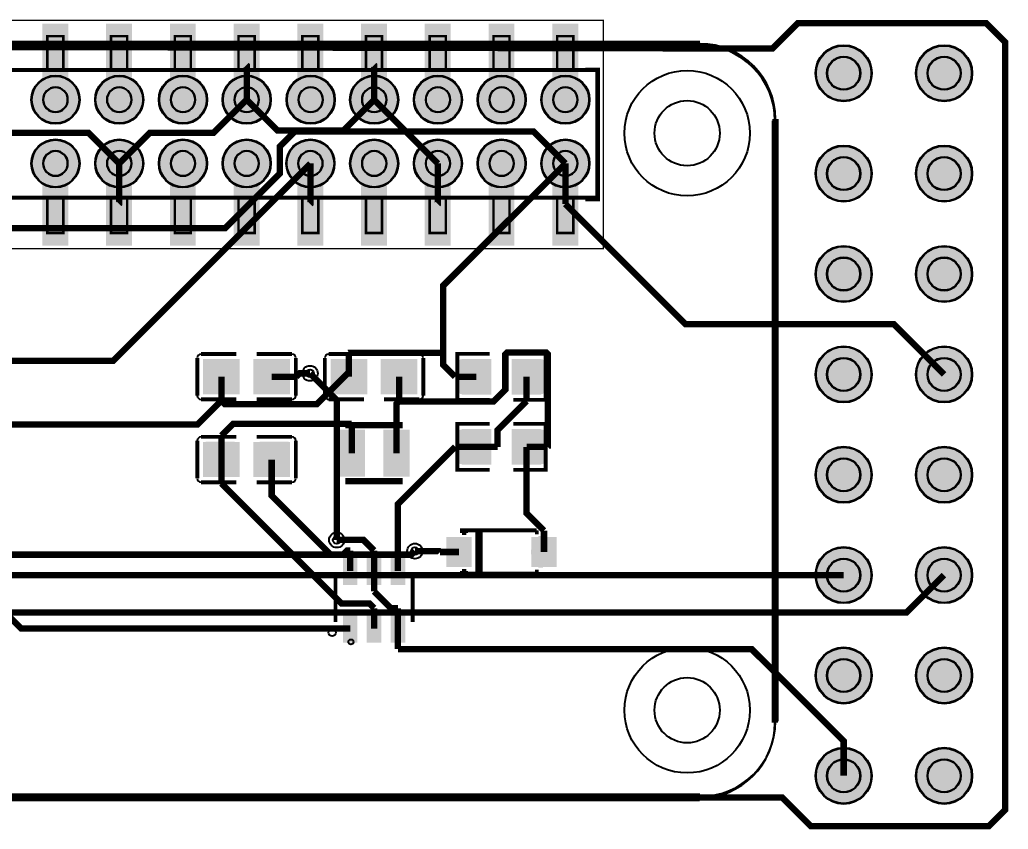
# Model space of a CAD drawing. Header units: millimetres. Extents: x 2.7 to 80, y 116 to 148.2.
# Drawn here: x 40.62 to 80.01, y 115.95 to 148.21 of the extents above; entities that cross this region are included whole.
import ezdxf

# ---------------------------------------------------------------- set-up
doc = ezdxf.new("R2010")
doc.units = ezdxf.units.MM
for name, color, linetype, true_color in [('BoardOutLine', 7, 'Continuous', 0xff00ff), ('BottomLayer', 7, 'Continuous', 0x0000ff), ('BottomPasteMaskLayer', 7, 'Continuous', 0x800000), ('BottomSilkLayer', 7, 'Continuous', 0x66cc33), ('BottomSolderMaskLayer', 7, 'Continuous', 0xaa00ff), ('Document', 7, 'Continuous', 0xffffff), ('Hole', 7, 'Continuous', 0x222222), ('Mechanical', 7, 'Continuous', 0xf022f0), ('Multi-Layer', 7, 'Continuous', 0xc0c0c0), ('TopLayer', 7, 'Continuous', 0xff0000), ('TopPasteMaskLayer', 7, 'Continuous', 0x808080), ('TopSilkLayer', 7, 'Continuous', 0xffcc00), ('TopSolderMaskLayer', 7, 'Continuous', 0x800080)]:
    doc.layers.add(name, color=color, linetype=linetype, true_color=true_color)

msp = doc.modelspace()

# ---------------------------------------------------------------- hatches: boundary and pattern name
at = {"layer": 'BottomLayer'}
for points in [[(41.537, 147.907), (41.537, 144.907), (42.537, 144.907), (42.537, 147.907)], [(44.077, 147.907), (44.077, 144.907), (45.077, 144.907), (45.077, 147.907)], [(46.617, 147.907), (46.617, 144.907), (47.617, 144.907), (47.617, 147.907)], [(49.157, 147.907), (49.157, 144.907), (50.157, 144.907), (50.157, 147.907)], [(51.697, 147.907), (51.697, 144.907), (52.697, 144.907), (52.697, 147.907)], [(54.237, 147.907), (54.237, 144.907), (55.237, 144.907), (55.237, 147.907)], [(56.777, 147.907), (56.777, 144.907), (57.777, 144.907), (57.777, 147.907)], [(59.317, 147.907), (59.317, 144.907), (60.317, 144.907), (60.317, 147.907)], [(61.857, 147.907), (61.857, 144.907), (62.857, 144.907), (62.857, 147.907)], [(41.537, 142.367), (41.537, 139.367), (42.537, 139.367), (42.537, 142.367)], [(44.077, 142.367), (44.077, 139.367), (45.077, 139.367), (45.077, 142.367)], [(46.617, 142.367), (46.617, 139.367), (47.617, 139.367), (47.617, 142.367)], [(49.157, 142.367), (49.157, 139.367), (50.157, 139.367), (50.157, 142.367)], [(51.697, 142.367), (51.697, 139.367), (52.697, 139.367), (52.697, 142.367)], [(54.237, 142.367), (54.237, 139.367), (55.237, 139.367), (55.237, 142.367)], [(56.777, 142.367), (56.777, 139.367), (57.777, 139.367), (57.777, 142.367)], [(59.317, 142.367), (59.317, 139.367), (60.317, 139.367), (60.317, 142.367)], [(61.857, 142.367), (61.857, 139.367), (62.857, 139.367), (62.857, 142.367)]]:
    msp.add_hatch(color=256, dxfattribs=at).paths.add_polyline_path(points)
at = {"layer": 'BottomPasteMaskLayer'}
for points in [[(41.537, 147.907), (41.537, 144.907), (42.537, 144.907), (42.537, 147.907)], [(44.077, 147.907), (44.077, 144.907), (45.077, 144.907), (45.077, 147.907)], [(46.617, 147.907), (46.617, 144.907), (47.617, 144.907), (47.617, 147.907)], [(49.157, 147.907), (49.157, 144.907), (50.157, 144.907), (50.157, 147.907)], [(51.697, 147.907), (51.697, 144.907), (52.697, 144.907), (52.697, 147.907)], [(54.237, 147.907), (54.237, 144.907), (55.237, 144.907), (55.237, 147.907)], [(56.777, 147.907), (56.777, 144.907), (57.777, 144.907), (57.777, 147.907)], [(59.317, 147.907), (59.317, 144.907), (60.317, 144.907), (60.317, 147.907)], [(61.857, 147.907), (61.857, 144.907), (62.857, 144.907), (62.857, 147.907)], [(41.537, 142.367), (41.537, 139.367), (42.537, 139.367), (42.537, 142.367)], [(44.077, 142.367), (44.077, 139.367), (45.077, 139.367), (45.077, 142.367)], [(46.617, 142.367), (46.617, 139.367), (47.617, 139.367), (47.617, 142.367)], [(49.157, 142.367), (49.157, 139.367), (50.157, 139.367), (50.157, 142.367)], [(51.697, 142.367), (51.697, 139.367), (52.697, 139.367), (52.697, 142.367)], [(54.237, 142.367), (54.237, 139.367), (55.237, 139.367), (55.237, 142.367)], [(56.777, 142.367), (56.777, 139.367), (57.777, 139.367), (57.777, 142.367)], [(59.317, 142.367), (59.317, 139.367), (60.317, 139.367), (60.317, 142.367)], [(61.857, 142.367), (61.857, 139.367), (62.857, 139.367), (62.857, 142.367)]]:
    msp.add_hatch(color=256, dxfattribs=at).paths.add_polyline_path(points)
at = {"layer": 'BottomSolderMaskLayer'}
for points in [[(41.52, 148.059), (41.52, 144.755), (42.554, 144.755), (42.554, 148.059)], [(44.06, 148.059), (44.06, 144.755), (45.094, 144.755), (45.094, 148.059)], [(46.6, 148.059), (46.6, 144.755), (47.634, 144.755), (47.634, 148.059)], [(49.14, 148.059), (49.14, 144.755), (50.174, 144.755), (50.174, 148.059)], [(51.68, 148.059), (51.68, 144.755), (52.714, 144.755), (52.714, 148.059)], [(54.22, 148.059), (54.22, 144.755), (55.254, 144.755), (55.254, 148.059)], [(56.76, 148.059), (56.76, 144.755), (57.794, 144.755), (57.794, 148.059)], [(59.3, 148.059), (59.3, 144.755), (60.334, 144.755), (60.334, 148.059)], [(61.84, 148.059), (61.84, 144.755), (62.874, 144.755), (62.874, 148.059)], [(72.326, 146.08, 1), (74.577, 146.08, 1)], [(76.326, 146.08, 1), (78.577, 146.08, 1)], [(41.078, 145.026, 1), (43.008, 145.026, 1)], [(43.618, 145.026, 1), (45.548, 145.026, 1)], [(46.158, 145.026, 1), (48.088, 145.026, 1)], [(48.698, 145.026, 1), (50.628, 145.026, 1)], [(51.248, 145.026, 1), (53.178, 145.026, 1)], [(53.778, 145.026, 1), (55.708, 145.026, 1)], [(56.318, 145.026, 1), (58.248, 145.026, 1)], [(58.858, 145.026, 1), (60.788, 145.026, 1)], [(61.398, 145.026, 1), (63.328, 145.026, 1)], [(41.078, 142.486, 1), (43.008, 142.486, 1)], [(43.618, 142.486, 1), (45.548, 142.486, 1)], [(46.158, 142.486, 1), (48.088, 142.486, 1)], [(48.698, 142.486, 1), (50.628, 142.486, 1)], [(51.238, 142.486, 1), (53.168, 142.486, 1)], [(53.778, 142.486, 1), (55.708, 142.486, 1)], [(56.318, 142.486, 1), (58.248, 142.486, 1)], [(58.858, 142.486, 1), (60.788, 142.486, 1)], [(61.398, 142.486, 1), (63.328, 142.486, 1)], [(72.326, 142.08, 1), (74.577, 142.08, 1)], [(76.326, 142.08, 1), (78.577, 142.08, 1)], [(41.52, 142.519), (41.52, 139.215), (42.554, 139.215), (42.554, 142.519)], [(44.06, 142.519), (44.06, 139.215), (45.094, 139.215), (45.094, 142.519)], [(46.6, 142.519), (46.6, 139.215), (47.634, 139.215), (47.634, 142.519)], [(49.14, 142.519), (49.14, 139.215), (50.174, 139.215), (50.174, 142.519)], [(51.68, 142.519), (51.68, 139.215), (52.714, 139.215), (52.714, 142.519)], [(54.22, 142.519), (54.22, 139.215), (55.254, 139.215), (55.254, 142.519)], [(56.76, 142.519), (56.76, 139.215), (57.794, 139.215), (57.794, 142.519)], [(59.3, 142.519), (59.3, 139.215), (60.334, 139.215), (60.334, 142.519)], [(61.84, 142.519), (61.84, 139.215), (62.874, 139.215), (62.874, 142.519)], [(72.326, 138.08, 1), (74.577, 138.08, 1)], [(76.326, 138.08, 1), (78.577, 138.08, 1)], [(72.326, 134.08, 1), (74.577, 134.08, 1)], [(76.326, 134.08, 1), (78.577, 134.08, 1)], [(72.326, 130.08, 1), (74.577, 130.08, 1)], [(76.326, 130.08, 1), (78.577, 130.08, 1)], [(72.326, 126.08, 1), (74.577, 126.08, 1)], [(76.326, 126.08, 1), (78.577, 126.08, 1)], [(72.326, 122.08, 1), (74.577, 122.08, 1)], [(76.326, 122.08, 1), (78.577, 122.08, 1)], [(72.326, 118.08, 1), (74.577, 118.08, 1)], [(76.326, 118.08, 1), (78.577, 118.08, 1)]]:
    msp.add_hatch(color=256, dxfattribs=at).paths.add_polyline_path(points)
at = {"layer": 'Document'}
for points in [[(61.468, 127.635), (61.468, 126.371), (61.278, 126.371), (61.278, 127.635)], [(57.787, 127.095), (57.787, 126.905), (58.545, 126.905), (58.545, 127.095)], [(61.752, 127.098), (61.752, 126.908), (60.994, 126.908), (60.994, 127.098)]]:
    msp.add_hatch(color=256, dxfattribs=at).paths.add_polyline_path(points)
at = {"layer": 'Multi-Layer'}
for points in [[(72.352, 146.08, 1), (74.552, 146.08, 1)], [(76.352, 146.08, 1), (78.552, 146.08, 1)], [(41.103, 145.026, 1), (42.983, 145.026, 1)], [(43.643, 145.026, 1), (45.523, 145.026, 1)], [(46.183, 145.026, 1), (48.063, 145.026, 1)], [(48.723, 145.026, 1), (50.603, 145.026, 1)], [(51.273, 145.026, 1), (53.153, 145.026, 1)], [(53.803, 145.026, 1), (55.683, 145.026, 1)], [(56.343, 145.026, 1), (58.223, 145.026, 1)], [(58.883, 145.026, 1), (60.763, 145.026, 1)], [(61.423, 145.026, 1), (63.303, 145.026, 1)], [(41.103, 142.486, 1), (42.983, 142.486, 1)], [(43.643, 142.486, 1), (45.523, 142.486, 1)], [(46.183, 142.486, 1), (48.063, 142.486, 1)], [(48.723, 142.486, 1), (50.603, 142.486, 1)], [(51.263, 142.486, 1), (53.143, 142.486, 1)], [(53.803, 142.486, 1), (55.683, 142.486, 1)], [(56.343, 142.486, 1), (58.223, 142.486, 1)], [(58.883, 142.486, 1), (60.763, 142.486, 1)], [(61.423, 142.486, 1), (63.303, 142.486, 1)], [(72.352, 142.08, 1), (74.552, 142.08, 1)], [(76.352, 142.08, 1), (78.552, 142.08, 1)], [(72.352, 138.08, 1), (74.552, 138.08, 1)], [(76.352, 138.08, 1), (78.552, 138.08, 1)], [(72.352, 134.08, 1), (74.552, 134.08, 1)], [(76.352, 134.08, 1), (78.552, 134.08, 1)], [(72.352, 130.08, 1), (74.552, 130.08, 1)], [(76.352, 130.08, 1), (78.552, 130.08, 1)], [(72.352, 126.08, 1), (74.552, 126.08, 1)], [(76.352, 126.08, 1), (78.552, 126.08, 1)], [(72.352, 122.08, 1), (74.552, 122.08, 1)], [(76.352, 122.08, 1), (78.552, 122.08, 1)], [(72.352, 118.08, 1), (74.552, 118.08, 1)], [(76.352, 118.08, 1), (78.552, 118.08, 1)]]:
    msp.add_hatch(color=256, dxfattribs=at).paths.add_polyline_path(points)
at = {"layer": 'TopLayer'}
for points in [[(49.362, 133.31), (49.362, 134.66), (47.952, 134.66), (47.952, 133.31)], [(49.952, 133.31), (49.952, 134.66), (51.362, 134.66), (51.362, 133.31)], [(54.442, 133.31), (54.442, 134.66), (53.032, 134.66), (53.032, 133.31)], [(55.032, 133.31), (55.032, 134.66), (56.442, 134.66), (56.442, 133.31)], [(59.383, 133.297), (59.383, 134.674), (58.251, 134.674), (58.251, 133.297)], [(60.251, 133.297), (60.251, 134.674), (61.383, 134.674), (61.383, 133.297)], [(53.337, 130.047), (53.337, 131.827), (54.357, 131.827), (54.357, 130.047)], [(55.117, 130.047), (55.117, 131.827), (56.137, 131.827), (56.137, 130.047)], [(59.383, 130.503), (59.383, 131.88), (58.251, 131.88), (58.251, 130.503)], [(60.251, 130.503), (60.251, 131.88), (61.383, 131.88), (61.383, 130.503)], [(49.362, 130.008), (49.362, 131.358), (47.952, 131.358), (47.952, 130.008)], [(49.952, 130.008), (49.952, 131.358), (51.362, 131.358), (51.362, 130.008)], [(57.65, 127.575), (58.6, 127.575), (58.6, 126.425), (57.65, 126.425)], [(61.034, 127.575), (61.984, 127.575), (61.984, 126.425), (61.034, 126.425)], [(53.521, 126.78), (54.053, 126.78), (54.053, 125.708), (53.521, 125.708)], [(54.471, 126.78), (55.003, 126.78), (55.003, 125.708), (54.471, 125.708)], [(55.421, 126.78), (55.953, 126.78), (55.953, 125.708), (55.421, 125.708)], [(53.521, 124.482), (54.053, 124.482), (54.053, 123.41), (53.521, 123.41)], [(54.471, 124.482), (55.003, 124.482), (55.003, 123.41), (54.471, 123.41)], [(55.421, 124.482), (55.953, 124.482), (55.953, 123.41), (55.421, 123.41)]]:
    msp.add_hatch(color=256, dxfattribs=at).paths.add_polyline_path(points)
at = {"layer": 'TopPasteMaskLayer'}
for points in [[(47.982, 133.365), (47.982, 134.645), (48.032, 134.695), (49.182, 134.695), (49.232, 134.645), (49.237, 134.235), (48.787, 134.235), (48.787, 133.785), (49.227, 133.785), (49.232, 133.365), (49.182, 133.315), (48.032, 133.315)], [(50.132, 133.365), (50.132, 133.785), (50.577, 133.785), (50.577, 134.235), (50.137, 134.235), (50.132, 134.645), (50.182, 134.695), (51.332, 134.695), (51.382, 134.645), (51.382, 133.365), (51.332, 133.315), (50.182, 133.315)], [(53.062, 133.365), (53.062, 134.645), (53.112, 134.695), (54.262, 134.695), (54.312, 134.645), (54.317, 134.235), (53.867, 134.235), (53.867, 133.785), (54.307, 133.785), (54.312, 133.365), (54.262, 133.315), (53.112, 133.315)], [(55.212, 133.365), (55.212, 133.785), (55.657, 133.785), (55.657, 134.235), (55.217, 134.235), (55.212, 134.645), (55.262, 134.695), (56.412, 134.695), (56.462, 134.645), (56.462, 133.365), (56.412, 133.315), (55.262, 133.315)], [(58.117, 133.345), (58.117, 134.625), (58.167, 134.675), (59.317, 134.675), (59.367, 134.625), (59.372, 134.215), (58.922, 134.215), (58.922, 133.765), (59.362, 133.765), (59.367, 133.345), (59.317, 133.295), (58.167, 133.295)], [(60.267, 133.345), (60.267, 133.765), (60.712, 133.765), (60.712, 134.215), (60.272, 134.215), (60.267, 134.625), (60.317, 134.675), (61.467, 134.675), (61.517, 134.625), (61.517, 133.345), (61.467, 133.295), (60.317, 133.295)], [(53.337, 130.047), (53.337, 131.827), (54.357, 131.827), (54.357, 130.047)], [(55.117, 130.047), (55.117, 131.827), (56.137, 131.827), (56.137, 130.047)], [(58.117, 130.551), (58.117, 131.831), (58.167, 131.881), (59.317, 131.881), (59.367, 131.831), (59.372, 131.421), (58.922, 131.421), (58.922, 130.971), (59.362, 130.971), (59.367, 130.551), (59.317, 130.501), (58.167, 130.501)], [(60.267, 130.551), (60.267, 130.971), (60.712, 130.971), (60.712, 131.421), (60.272, 131.421), (60.267, 131.831), (60.317, 131.881), (61.467, 131.881), (61.517, 131.831), (61.517, 130.551), (61.467, 130.501), (60.317, 130.501)], [(47.982, 130.063), (47.982, 131.343), (48.032, 131.393), (49.182, 131.393), (49.232, 131.343), (49.237, 130.933), (48.787, 130.933), (48.787, 130.483), (49.227, 130.483), (49.232, 130.063), (49.182, 130.013), (48.032, 130.013)], [(50.132, 130.063), (50.132, 130.483), (50.577, 130.483), (50.577, 130.933), (50.137, 130.933), (50.132, 131.343), (50.182, 131.393), (51.332, 131.393), (51.382, 131.343), (51.382, 130.063), (51.332, 130.013), (50.182, 130.013)], [(57.65, 127.575), (58.6, 127.575), (58.6, 126.425), (57.65, 126.425)], [(61.034, 127.575), (61.984, 127.575), (61.984, 126.425), (61.034, 126.425)], [(53.521, 126.78), (54.053, 126.78), (54.053, 125.708), (53.521, 125.708)], [(54.471, 126.78), (55.003, 126.78), (55.003, 125.708), (54.471, 125.708)], [(55.421, 126.78), (55.953, 126.78), (55.953, 125.708), (55.421, 125.708)], [(53.521, 124.482), (54.053, 124.482), (54.053, 123.41), (53.521, 123.41)], [(54.471, 124.482), (55.003, 124.482), (55.003, 123.41), (54.471, 123.41)], [(55.421, 124.482), (55.953, 124.482), (55.953, 123.41), (55.421, 123.41)]]:
    msp.add_hatch(color=256, dxfattribs=at).paths.add_polyline_path(points)
at = {"layer": 'TopSolderMaskLayer'}
for points in [[(72.326, 146.08, 1), (74.577, 146.08, 1)], [(76.326, 146.08, 1), (78.577, 146.08, 1)], [(41.078, 145.026, 1), (43.008, 145.026, 1)], [(43.618, 145.026, 1), (45.548, 145.026, 1)], [(46.158, 145.026, 1), (48.088, 145.026, 1)], [(48.698, 145.026, 1), (50.628, 145.026, 1)], [(51.248, 145.026, 1), (53.178, 145.026, 1)], [(53.778, 145.026, 1), (55.708, 145.026, 1)], [(56.318, 145.026, 1), (58.248, 145.026, 1)], [(58.858, 145.026, 1), (60.788, 145.026, 1)], [(61.398, 145.026, 1), (63.328, 145.026, 1)], [(41.078, 142.486, 1), (43.008, 142.486, 1)], [(43.618, 142.486, 1), (45.548, 142.486, 1)], [(46.158, 142.486, 1), (48.088, 142.486, 1)], [(48.698, 142.486, 1), (50.628, 142.486, 1)], [(51.238, 142.486, 1), (53.168, 142.486, 1)], [(53.778, 142.486, 1), (55.708, 142.486, 1)], [(56.318, 142.486, 1), (58.248, 142.486, 1)], [(58.858, 142.486, 1), (60.788, 142.486, 1)], [(61.398, 142.486, 1), (63.328, 142.486, 1)], [(72.326, 142.08, 1), (74.577, 142.08, 1)], [(76.326, 142.08, 1), (78.577, 142.08, 1)], [(72.326, 138.08, 1), (74.577, 138.08, 1)], [(76.326, 138.08, 1), (78.577, 138.08, 1)], [(72.326, 134.08, 1), (74.577, 134.08, 1)], [(76.326, 134.08, 1), (78.577, 134.08, 1)], [(49.387, 133.285), (49.387, 134.686), (47.927, 134.686), (47.927, 133.285)], [(49.927, 133.285), (49.927, 134.686), (51.388, 134.686), (51.388, 133.285)], [(54.467, 133.285), (54.467, 134.686), (53.007, 134.686), (53.007, 133.285)], [(55.007, 133.285), (55.007, 134.686), (56.468, 134.686), (56.468, 133.285)], [(59.409, 133.271), (59.409, 134.699), (58.225, 134.699), (58.225, 133.271)], [(60.226, 133.271), (60.226, 134.699), (61.409, 134.699), (61.409, 133.271)], [(53.322, 130.003), (53.322, 131.871), (54.372, 131.871), (54.372, 130.003)], [(55.102, 130.003), (55.102, 131.871), (56.152, 131.871), (56.152, 130.003)], [(59.409, 130.477), (59.409, 131.905), (58.225, 131.905), (58.225, 130.477)], [(60.225, 130.477), (60.225, 131.905), (61.409, 131.905), (61.409, 130.477)], [(49.387, 129.983), (49.387, 131.383), (47.927, 131.383), (47.927, 129.983)], [(49.927, 129.983), (49.927, 131.383), (51.387, 131.383), (51.387, 129.983)], [(72.326, 130.08, 1), (74.577, 130.08, 1)], [(76.326, 130.08, 1), (78.577, 130.08, 1)], [(57.624, 127.6), (58.625, 127.6), (58.625, 126.4), (57.624, 126.4)], [(61.009, 127.6), (62.01, 127.6), (62.01, 126.4), (61.009, 126.4)], [(72.326, 126.08, 1), (74.577, 126.08, 1)], [(76.326, 126.08, 1), (78.577, 126.08, 1)], [(53.496, 126.805), (54.078, 126.805), (54.078, 125.683), (53.496, 125.683)], [(54.446, 126.805), (55.028, 126.805), (55.028, 125.683), (54.446, 125.683)], [(55.396, 126.805), (55.978, 126.805), (55.978, 125.683), (55.396, 125.683)], [(53.496, 124.507), (54.078, 124.507), (54.078, 123.385), (53.496, 123.385)], [(54.446, 124.507), (55.028, 124.507), (55.028, 123.385), (54.446, 123.385)], [(55.396, 124.507), (55.978, 124.507), (55.978, 123.385), (55.396, 123.385)], [(72.326, 122.08, 1), (74.577, 122.08, 1)], [(76.326, 122.08, 1), (78.577, 122.08, 1)], [(72.326, 118.08, 1), (74.577, 118.08, 1)], [(76.326, 118.08, 1), (78.577, 118.08, 1)]]:
    msp.add_hatch(color=256, dxfattribs=at).paths.add_polyline_path(points)

# ---------------------------------------------------------------- linework, layer by layer
at = {"layer": 'BoardOutLine', "const_width": 0.254}
msp.add_lwpolyline([(7.747, 147.193), (70.612, 147.066), (71.628, 148.082), (79.121, 148.082), (79.883, 147.32), (79.883, 116.713), (79.248, 116.078), (72.136, 116.078), (70.993, 117.221), (7.62, 117.221), (5.715, 119.126), (5.715, 145.161), (7.747, 147.193), (7.747, 147.193)], close=True, dxfattribs=at)
at = {"layer": 'BottomLayer', "const_width": 0.254}
for points in [[(49.657, 146.407), (49.663, 146.401), (49.663, 145.026)], [(54.737, 146.407), (54.743, 146.401), (54.743, 145.026)], [(16.643, 145.026), (17.913, 143.756), (17.913, 139.625), (30.643, 126.894), (56.225, 126.894), (56.367, 127.036)], [(44.583, 142.486), (43.362, 143.707), (38.282, 143.707), (36.963, 145.026)], [(44.583, 142.486), (45.804, 143.707), (48.344, 143.707), (49.663, 145.026)], [(54.743, 145.026), (53.522, 143.805), (50.884, 143.805), (49.663, 145.026)], [(62.363, 142.486), (61.093, 143.756), (56.013, 143.756), (54.743, 145.026)], [(44.577, 140.867), (44.583, 140.873), (44.583, 142.486)], [(52.197, 140.867), (52.203, 140.873), (52.203, 142.486)], [(57.277, 140.867), (57.283, 140.873), (57.283, 142.486)], [(62.363, 140.873), (62.363, 142.486)], [(62.357, 140.867), (62.363, 140.873)], [(77.452, 134.08), (75.452, 136.08), (67.156, 136.08), (62.363, 140.873)], [(53.253, 127.48), (53.253, 133.054), (52.186, 134.121)], [(73.452, 126.08), (21.494, 126.08), (16.637, 130.937)], [(77.452, 126.081), (75.959, 124.587), (18.288, 124.587), (16.637, 126.238), (16.637, 128.27)]]:
    msp.add_lwpolyline(points, dxfattribs=at)
at = {"layer": 'BottomSilkLayer', "const_width": 0.12}
msp.add_lwpolyline([(63.157, 146.237), (63.688, 146.237), (63.688, 141.037), (63.157, 141.037)], dxfattribs=at)
at = {"layer": 'BottomSolderMaskLayer'}
for points in [[(41.545, 145.026), (41.545, 145.026)], [(42.541, 145.026), (42.541, 145.026)], [(44.085, 145.026), (44.085, 145.026)], [(45.081, 145.026), (45.081, 145.026)], [(46.625, 145.026), (46.625, 145.026)], [(47.621, 145.026), (47.621, 145.026)], [(49.165, 145.026), (49.165, 145.026)], [(50.161, 145.026), (50.161, 145.026)], [(51.715, 145.026), (51.715, 145.026)], [(52.711, 145.026), (52.711, 145.026)], [(54.245, 145.026), (54.245, 145.026)], [(55.241, 145.026), (55.241, 145.026)], [(56.785, 145.026), (56.785, 145.026)], [(57.781, 145.026), (57.781, 145.026)], [(59.325, 145.026), (59.325, 145.026)], [(60.321, 145.026), (60.321, 145.026)], [(61.865, 145.026), (61.865, 145.026)], [(62.861, 145.026), (62.861, 145.026)], [(41.545, 142.486), (41.545, 142.486)], [(42.541, 142.486), (42.541, 142.486)], [(44.085, 142.486), (44.085, 142.486)], [(45.081, 142.486), (45.081, 142.486)], [(46.625, 142.486), (46.625, 142.486)], [(47.621, 142.486), (47.621, 142.486)], [(49.165, 142.486), (49.165, 142.486)], [(50.161, 142.486), (50.161, 142.486)], [(51.705, 142.486), (51.705, 142.486)], [(52.701, 142.486), (52.701, 142.486)], [(54.245, 142.486), (54.245, 142.486)], [(55.241, 142.486), (55.241, 142.486)], [(56.785, 142.486), (56.785, 142.486)], [(57.781, 142.486), (57.781, 142.486)], [(59.325, 142.486), (59.325, 142.486)], [(60.321, 142.486), (60.321, 142.486)], [(61.865, 142.486), (61.865, 142.486)], [(62.861, 142.486), (62.861, 142.486)]]:
    msp.add_lwpolyline(points, close=True, dxfattribs=at)
for centre, radius in [((73.452, 146.08), 1.125), ((77.452, 146.08), 1.125), ((73.452, 146.08), 0.665), ((77.452, 146.08), 0.665), ((42.043, 145.026), 0.965), ((44.583, 145.026), 0.965), ((47.123, 145.026), 0.965), ((49.663, 145.026), 0.965), ((52.213, 145.026), 0.965), ((54.743, 145.026), 0.965), ((57.283, 145.026), 0.965), ((59.823, 145.026), 0.965), ((62.363, 145.026), 0.965), ((42.043, 142.486), 0.965), ((44.583, 142.486), 0.965), ((47.123, 142.486), 0.965), ((49.663, 142.486), 0.965), ((52.203, 142.486), 0.965), ((54.743, 142.486), 0.965), ((57.283, 142.486), 0.965), ((59.823, 142.486), 0.965), ((62.363, 142.486), 0.965), ((73.452, 142.08), 1.125), ((77.452, 142.08), 1.125), ((73.452, 142.08), 0.665), ((77.452, 142.08), 0.665), ((73.452, 138.08), 1.125), ((77.452, 138.08), 1.125), ((73.452, 138.08), 0.665), ((77.452, 138.08), 0.665), ((73.452, 134.08), 1.125), ((77.452, 134.08), 1.125), ((73.452, 134.08), 0.665), ((77.452, 134.08), 0.665), ((73.452, 130.08), 1.125), ((77.452, 130.08), 1.125), ((73.452, 130.08), 0.665), ((77.452, 130.08), 0.665), ((73.452, 126.08), 1.125), ((77.452, 126.08), 1.125), ((73.452, 126.08), 0.665), ((77.452, 126.08), 0.665), ((73.452, 122.08), 1.125), ((77.452, 122.08), 1.125), ((73.452, 122.08), 0.665), ((77.452, 122.08), 0.665), ((73.452, 118.08), 1.125), ((77.452, 118.08), 1.125), ((73.452, 118.08), 0.665), ((77.452, 118.08), 0.665)]:
    msp.add_circle(centre, radius, dxfattribs=at)
for centre, start, end in [((42.043, 145.026), 360, 180), ((44.583, 145.026), 360, 180), ((47.123, 145.026), 360, 180), ((49.663, 145.026), 360, 180), ((52.213, 145.026), 360, 180), ((54.743, 145.026), 360, 180), ((57.283, 145.026), 360, 180), ((59.823, 145.026), 360, 180), ((62.363, 145.026), 360, 180), ((42.043, 145.026), 180, 360), ((44.583, 145.026), 180, 360), ((47.123, 145.026), 180, 360), ((49.663, 145.026), 180, 360), ((52.213, 145.026), 180, 360), ((54.743, 145.026), 180, 360), ((57.283, 145.026), 180, 360), ((59.823, 145.026), 180, 360), ((62.363, 145.026), 180, 360), ((42.043, 142.486), 360, 180), ((44.583, 142.486), 360, 180), ((47.123, 142.486), 360, 180), ((49.663, 142.486), 360, 180), ((52.203, 142.486), 360, 180), ((54.743, 142.486), 360, 180), ((57.283, 142.486), 360, 180), ((59.823, 142.486), 360, 180), ((62.363, 142.486), 360, 180), ((42.043, 142.486), 180, 360), ((44.583, 142.486), 180, 360), ((47.123, 142.486), 180, 360), ((49.663, 142.486), 180, 360), ((52.203, 142.486), 180, 360), ((54.743, 142.486), 180, 360), ((57.283, 142.486), 180, 360), ((59.823, 142.486), 180, 360), ((62.363, 142.486), 180, 360)]:
    msp.add_arc(centre, 0.498, start, end, dxfattribs=at)
at = {"layer": 'Document', "const_width": 0.1}
for points in [[(41.717, 146.176), (42.357, 146.176), (42.357, 147.558), (41.717, 147.558), (41.717, 146.176)], [(44.257, 146.176), (44.897, 146.176), (44.897, 147.558), (44.257, 147.558), (44.257, 146.176)], [(46.797, 146.176), (47.437, 146.176), (47.437, 147.558), (46.797, 147.558), (46.797, 146.176)], [(49.337, 146.176), (49.977, 146.176), (49.977, 147.558), (49.337, 147.558), (49.337, 146.176)], [(51.877, 146.176), (52.517, 146.176), (52.517, 147.558), (51.877, 147.558), (51.877, 146.176)], [(54.417, 146.176), (55.057, 146.176), (55.057, 147.558), (54.417, 147.558), (54.417, 146.176)], [(56.957, 146.176), (57.597, 146.176), (57.597, 147.558), (56.957, 147.558), (56.957, 146.176)], [(59.497, 146.176), (60.137, 146.176), (60.137, 147.558), (59.497, 147.558), (59.497, 146.176)], [(62.037, 146.176), (62.677, 146.176), (62.677, 147.558), (62.037, 147.558), (62.037, 146.176)], [(12.827, 146.176), (63.627, 146.176), (63.627, 141.096), (12.827, 141.096), (12.827, 146.176)], [(41.717, 141.096), (42.357, 141.096), (42.357, 139.717), (41.717, 139.717), (41.717, 141.096)], [(44.257, 141.096), (44.897, 141.096), (44.897, 139.717), (44.257, 139.717), (44.257, 141.096)], [(46.797, 141.096), (47.437, 141.096), (47.437, 139.717), (46.797, 139.717), (46.797, 141.096)], [(49.337, 141.096), (49.977, 141.096), (49.977, 139.717), (49.337, 139.717), (49.337, 141.096)], [(51.877, 141.096), (52.517, 141.096), (52.517, 139.717), (51.877, 139.717), (51.877, 141.096)], [(54.417, 141.096), (55.057, 141.096), (55.057, 139.717), (54.417, 139.717), (54.417, 141.096)], [(56.957, 141.096), (57.597, 141.096), (57.597, 139.717), (56.957, 139.717), (56.957, 141.096)], [(59.497, 141.096), (60.137, 141.096), (60.137, 139.717), (59.497, 139.717), (59.497, 141.096)], [(62.037, 141.096), (62.677, 141.096), (62.677, 139.717), (62.037, 139.717), (62.037, 141.096)]]:
    msp.add_lwpolyline(points, close=True, dxfattribs=at)
at = {"layer": 'Document'}
msp.add_circle((53.817, 123.415), 0.1, dxfattribs=at)
at = {"layer": 'Hole'}
for centre in [(52.186, 134.121), (53.253, 127.48), (56.367, 127.036)]:
    msp.add_circle(centre, 0.153, dxfattribs=at)
at = {"layer": 'Mechanical', "const_width": 0.05}
msp.add_lwpolyline([(12.578, 148.188), (63.876, 148.188), (63.876, 139.087), (12.578, 139.087), (12.578, 148.188)], close=True, dxfattribs=at)
at = {"layer": 'Multi-Layer'}
for points in [[(41.558, 145.026), (41.558, 145.026)], [(42.528, 145.026), (42.528, 145.026)], [(44.098, 145.026), (44.098, 145.026)], [(45.068, 145.026), (45.068, 145.026)], [(46.638, 145.026), (46.638, 145.026)], [(47.608, 145.026), (47.608, 145.026)], [(49.178, 145.026), (49.178, 145.026)], [(50.148, 145.026), (50.148, 145.026)], [(51.728, 145.026), (51.728, 145.026)], [(52.698, 145.026), (52.698, 145.026)], [(54.258, 145.026), (54.258, 145.026)], [(55.228, 145.026), (55.228, 145.026)], [(56.798, 145.026), (56.798, 145.026)], [(57.768, 145.026), (57.768, 145.026)], [(59.338, 145.026), (59.338, 145.026)], [(60.308, 145.026), (60.308, 145.026)], [(61.878, 145.026), (61.878, 145.026)], [(62.848, 145.026), (62.848, 145.026)], [(41.558, 142.486), (41.558, 142.486)], [(42.528, 142.486), (42.528, 142.486)], [(44.098, 142.486), (44.098, 142.486)], [(45.068, 142.486), (45.068, 142.486)], [(46.638, 142.486), (46.638, 142.486)], [(47.608, 142.486), (47.608, 142.486)], [(49.178, 142.486), (49.178, 142.486)], [(50.148, 142.486), (50.148, 142.486)], [(51.718, 142.486), (51.718, 142.486)], [(52.688, 142.486), (52.688, 142.486)], [(54.258, 142.486), (54.258, 142.486)], [(55.228, 142.486), (55.228, 142.486)], [(56.798, 142.486), (56.798, 142.486)], [(57.768, 142.486), (57.768, 142.486)], [(59.338, 142.486), (59.338, 142.486)], [(60.308, 142.486), (60.308, 142.486)], [(61.878, 142.486), (61.878, 142.486)], [(62.848, 142.486), (62.848, 142.486)]]:
    msp.add_lwpolyline(points, close=True, dxfattribs=at)
for centre, radius in [((73.452, 146.08), 1.1), ((77.452, 146.08), 1.1), ((73.452, 146.08), 0.65), ((77.452, 146.08), 0.65), ((42.043, 145.026), 0.94), ((44.583, 145.026), 0.94), ((47.123, 145.026), 0.94), ((49.663, 145.026), 0.94), ((52.213, 145.026), 0.94), ((54.743, 145.026), 0.94), ((57.283, 145.026), 0.94), ((59.823, 145.026), 0.94), ((62.363, 145.026), 0.94), ((67.215, 143.693), 1.3), ((42.043, 142.486), 0.94), ((44.583, 142.486), 0.94), ((47.123, 142.486), 0.94), ((49.663, 142.486), 0.94), ((52.203, 142.486), 0.94), ((54.743, 142.486), 0.94), ((57.283, 142.486), 0.94), ((59.823, 142.486), 0.94), ((62.363, 142.486), 0.94), ((73.452, 142.08), 1.1), ((77.452, 142.08), 1.1), ((73.452, 142.08), 0.65), ((77.452, 142.08), 0.65), ((73.452, 138.08), 1.1), ((77.452, 138.08), 1.1), ((73.452, 138.08), 0.65), ((77.452, 138.08), 0.65), ((73.452, 134.08), 1.1), ((77.452, 134.08), 1.1), ((73.452, 134.08), 0.65), ((77.452, 134.08), 0.65), ((52.186, 134.121), 0.305), ((73.452, 130.08), 1.1), ((77.452, 130.08), 1.1), ((73.452, 130.08), 0.65), ((77.452, 130.08), 0.65), ((53.253, 127.48), 0.305), ((56.367, 127.036), 0.305), ((73.452, 126.08), 1.1), ((77.452, 126.08), 1.1), ((73.452, 126.08), 0.65), ((77.452, 126.08), 0.65), ((73.452, 122.08), 1.1), ((77.452, 122.08), 1.1), ((73.452, 122.08), 0.65), ((77.452, 122.08), 0.65), ((67.215, 120.693), 1.3), ((73.452, 118.08), 1.1), ((77.452, 118.08), 1.1), ((73.452, 118.08), 0.65), ((77.452, 118.08), 0.65)]:
    msp.add_circle(centre, radius, dxfattribs=at)
for centre, start, end in [((42.043, 145.026), 360, 180), ((44.583, 145.026), 360, 180), ((47.123, 145.026), 360, 180), ((49.663, 145.026), 360, 180), ((52.213, 145.026), 360, 180), ((54.743, 145.026), 360, 180), ((57.283, 145.026), 360, 180), ((59.823, 145.026), 360, 180), ((62.363, 145.026), 360, 180), ((42.043, 145.026), 180, 360), ((44.583, 145.026), 180, 360), ((47.123, 145.026), 180, 360), ((49.663, 145.026), 180, 360), ((52.213, 145.026), 180, 360), ((54.743, 145.026), 180, 360), ((57.283, 145.026), 180, 360), ((59.823, 145.026), 180, 360), ((62.363, 145.026), 180, 360), ((42.043, 142.486), 360, 180), ((44.583, 142.486), 360, 180), ((47.123, 142.486), 360, 180), ((49.663, 142.486), 360, 180), ((52.203, 142.486), 360, 180), ((54.743, 142.486), 360, 180), ((57.283, 142.486), 360, 180), ((59.823, 142.486), 360, 180), ((62.363, 142.486), 360, 180), ((42.043, 142.486), 180, 360), ((44.583, 142.486), 180, 360), ((47.123, 142.486), 180, 360), ((49.663, 142.486), 180, 360), ((52.203, 142.486), 180, 360), ((54.743, 142.486), 180, 360), ((57.283, 142.486), 180, 360), ((59.823, 142.486), 180, 360), ((62.363, 142.486), 180, 360)]:
    msp.add_arc(centre, 0.485, start, end, dxfattribs=at)
at = {"layer": 'TopLayer', "const_width": 0.254}
for points in [[(25.205, 134.012), (31.103, 139.91), (48.813, 139.91), (50.982, 142.079), (50.982, 143.162), (51.576, 143.756), (56.013, 143.756), (57.283, 142.486)], [(52.203, 142.486), (44.336, 134.62), (34.797, 134.62), (33.139, 132.961), (33.139, 129.78), (32.899, 129.54)], [(57.494, 134.941), (57.494, 137.617), (62.363, 142.486)], [(57.494, 134.941), (53.739, 134.941), (53.737, 134.94)], [(53.737, 134.173), (53.737, 134.94)], [(61.662, 131.191), (61.664, 131.193), (61.664, 134.881), (61.591, 134.955), (60.044, 134.955), (59.97, 134.881), (59.97, 133.465), (59.509, 133.004), (55.737, 133.004)], [(57.972, 133.985), (57.494, 134.463), (57.494, 134.941)], [(53.737, 134.173), (52.457, 132.894), (48.795, 132.894), (48.657, 133.031)], [(48.657, 133.985), (48.657, 133.031)], [(50.657, 133.985), (51.641, 133.985)], [(52.186, 134.121), (51.777, 134.121), (51.641, 133.985)], [(53.737, 133.985), (53.737, 134.173)], [(55.737, 133.004), (55.737, 133.985)], [(58.817, 133.985), (57.972, 133.985)], [(60.817, 133.985), (60.817, 133.018)], [(39.1, 132.08), (47.706, 132.08), (48.657, 133.031)], [(59.662, 131.191), (59.662, 131.863), (60.817, 133.018)], [(55.627, 130.937), (55.627, 132.894), (55.737, 133.004)], [(53.847, 132.106), (49.126, 132.106), (48.657, 131.637)], [(53.847, 130.937), (53.847, 132.106)], [(48.657, 130.683), (48.657, 131.637)], [(55.687, 126.244), (55.687, 128.907), (57.972, 131.191)], [(58.817, 131.191), (57.972, 131.191)], [(58.817, 131.191), (59.662, 131.191)], [(61.51, 127.854), (60.817, 128.547), (60.817, 131.191)], [(60.817, 131.191), (61.662, 131.191)], [(48.657, 130.683), (48.657, 129.729)], [(50.657, 130.683), (50.657, 129.729)], [(54.737, 124.761), (54.546, 124.952), (53.434, 124.952), (48.657, 129.729)], [(50.657, 129.729), (50.657, 129.248), (53.01, 126.894), (53.496, 126.894), (53.661, 127.059), (53.787, 127.059)], [(61.51, 127), (61.51, 127.854)], [(54.737, 127.059), (54.316, 127.48), (53.253, 127.48)], [(53.787, 126.244), (53.787, 127.059)], [(54.737, 126.244), (54.737, 127.059)], [(57.37, 127), (57.334, 127.036), (56.367, 127.036)], [(58.125, 127), (57.37, 127)], [(53.787, 123.946), (40.675, 123.946), (38.255, 126.366)], [(54.737, 125.837), (54.737, 126.244)], [(54.737, 125.837), (54.737, 125.429)], [(55.687, 124.761), (55.405, 124.761), (54.737, 125.429)], [(54.737, 123.946), (54.737, 124.761)], [(55.687, 123.946), (55.687, 124.761)], [(55.687, 123.602), (55.687, 123.946)], [(55.687, 123.602), (55.687, 123.131)], [(73.452, 118.08), (73.452, 119.462), (69.782, 123.132), (55.687, 123.132)]]:
    msp.add_lwpolyline(points, dxfattribs=at)
at = {"layer": 'TopSilkLayer'}
for points, const_width in [([(8.733, 147.256), (67.733, 147.256)], 0.254), ([(67.715, 147.193), (8.715, 147.193)], 0.254), ([(70.715, 120.193), (70.715, 144.193)], 0.254), ([(70.733, 144.256), (70.733, 120.256)], 0.254), ([(47.693, 133.234), (47.693, 134.736)], 0.152), ([(47.846, 134.889), (49.256, 134.889)], 0.152), ([(51.468, 134.889), (50.058, 134.889)], 0.152), ([(51.621, 133.234), (51.621, 134.736)], 0.152), ([(52.774, 133.234), (52.774, 134.736)], 0.152), ([(52.926, 134.889), (54.336, 134.889)], 0.152), ([(56.548, 134.889), (55.138, 134.889)], 0.152), ([(56.701, 133.234), (56.701, 134.736)], 0.152), ([(59.341, 133.068), (58.056, 133.068), (58.056, 134.902), (59.341, 134.902)], 0.152), ([(60.293, 133.068), (61.578, 133.068), (61.578, 134.902), (60.293, 134.902)], 0.152), ([(49.256, 133.082), (47.846, 133.082)], 0.152), ([(50.058, 133.082), (51.468, 133.082)], 0.152), ([(54.336, 133.082), (52.926, 133.082)], 0.152), ([(55.138, 133.082), (56.548, 133.082)], 0.152), ([(53.592, 132.052), (55.882, 132.052)], 0.254), ([(59.341, 130.274), (58.056, 130.274), (58.056, 132.108), (59.341, 132.108)], 0.152), ([(60.293, 130.274), (61.578, 130.274), (61.578, 132.108), (60.293, 132.108)], 0.152), ([(47.846, 131.587), (49.256, 131.587)], 0.152), ([(51.468, 131.587), (50.058, 131.587)], 0.152), ([(47.693, 129.932), (47.693, 131.434)], 0.152), ([(51.621, 129.932), (51.621, 131.434)], 0.152), ([(49.256, 129.779), (47.846, 129.779)], 0.152), ([(50.058, 129.779), (51.468, 129.779)], 0.152), ([(53.592, 129.822), (55.882, 129.822)], 0.254), ([(58.237, 127.755), (58.237, 127.866), (58.411, 127.866)], 0.152), ([(58.237, 127.755), (58.411, 127.755)], 0.152), ([(58.411, 127.866), (58.411, 127.755)], 0.152), ([(58.411, 127.866), (61.223, 127.866)], 0.152), ([(58.847, 127.866), (58.847, 126.134)], 0.152), ([(58.99, 127.866), (58.99, 126.134)], 0.152), ([(61.223, 127.866), (61.223, 127.698)], 0.152), ([(53.198, 124.206), (53.198, 125.984)], 0.152), ([(56.276, 124.206), (56.276, 125.984)], 0.152), ([(58.237, 126.245), (58.411, 126.245)], 0.152), ([(58.411, 126.134), (58.237, 126.134), (58.237, 126.245)], 0.152), ([(58.411, 126.245), (58.411, 126.134)], 0.152), ([(58.411, 126.134), (61.223, 126.134)], 0.152), ([(61.223, 126.134), (61.223, 126.302)], 0.152), ([(8.715, 117.193), (67.715, 117.193)], 0.254), ([(67.733, 117.256), (8.733, 117.256)], 0.254)]:
    msp.add_lwpolyline(points, dxfattribs=dict(at, const_width=const_width))
at = {"layer": 'TopSilkLayer', "const_width": 0.127}
msp.add_lwpolyline([(12.815, 146.223), (63.615, 146.223), (63.615, 141.143), (12.815, 141.143), (12.815, 146.223)], close=True, dxfattribs=at)
at = {"layer": 'TopSilkLayer'}
for centre, radius in [((67.215, 143.693), 2.5), ((53.069, 123.793), 0.15), ((67.215, 120.693), 2.5)]:
    msp.add_circle(centre, radius, dxfattribs=at)
for centre, radius, start, end in [((67.715, 144.193), 3, 0, 90), ((67.733, 144.256), 3, 360, 90), ((47.846, 134.736), 0.152, 90, 180), ((51.468, 134.736), 0.152, 0, 90), ((52.926, 134.736), 0.152, 90, 180), ((56.548, 134.736), 0.152, 0, 90), ((47.846, 133.234), 0.152, 180, 270), ((51.468, 133.234), 0.152, 270, 0), ((52.926, 133.234), 0.152, 180, 270), ((56.548, 133.234), 0.152, 270, 0), ((47.846, 131.434), 0.152, 90, 180), ((51.468, 131.434), 0.152, 0, 90), ((47.846, 129.932), 0.152, 180, 270), ((51.468, 129.932), 0.152, 270, 360), ((67.715, 120.193), 3, 270, 360), ((67.733, 120.256), 3, 270, 0)]:
    msp.add_arc(centre, radius, start, end, dxfattribs=at)
at = {"layer": 'TopSolderMaskLayer'}
for points in [[(41.545, 145.026), (41.545, 145.026)], [(42.541, 145.026), (42.541, 145.026)], [(44.085, 145.026), (44.085, 145.026)], [(45.081, 145.026), (45.081, 145.026)], [(46.625, 145.026), (46.625, 145.026)], [(47.621, 145.026), (47.621, 145.026)], [(49.165, 145.026), (49.165, 145.026)], [(50.161, 145.026), (50.161, 145.026)], [(51.715, 145.026), (51.715, 145.026)], [(52.711, 145.026), (52.711, 145.026)], [(54.245, 145.026), (54.245, 145.026)], [(55.241, 145.026), (55.241, 145.026)], [(56.785, 145.026), (56.785, 145.026)], [(57.781, 145.026), (57.781, 145.026)], [(59.325, 145.026), (59.325, 145.026)], [(60.321, 145.026), (60.321, 145.026)], [(61.865, 145.026), (61.865, 145.026)], [(62.861, 145.026), (62.861, 145.026)], [(41.545, 142.486), (41.545, 142.486)], [(42.541, 142.486), (42.541, 142.486)], [(44.085, 142.486), (44.085, 142.486)], [(45.081, 142.486), (45.081, 142.486)], [(46.625, 142.486), (46.625, 142.486)], [(47.621, 142.486), (47.621, 142.486)], [(49.165, 142.486), (49.165, 142.486)], [(50.161, 142.486), (50.161, 142.486)], [(51.705, 142.486), (51.705, 142.486)], [(52.701, 142.486), (52.701, 142.486)], [(54.245, 142.486), (54.245, 142.486)], [(55.241, 142.486), (55.241, 142.486)], [(56.785, 142.486), (56.785, 142.486)], [(57.781, 142.486), (57.781, 142.486)], [(59.325, 142.486), (59.325, 142.486)], [(60.321, 142.486), (60.321, 142.486)], [(61.865, 142.486), (61.865, 142.486)], [(62.861, 142.486), (62.861, 142.486)]]:
    msp.add_lwpolyline(points, close=True, dxfattribs=at)
for centre, radius in [((73.452, 146.08), 1.125), ((77.452, 146.08), 1.125), ((73.452, 146.08), 0.665), ((77.452, 146.08), 0.665), ((42.043, 145.026), 0.965), ((44.583, 145.026), 0.965), ((47.123, 145.026), 0.965), ((49.663, 145.026), 0.965), ((52.213, 145.026), 0.965), ((54.743, 145.026), 0.965), ((57.283, 145.026), 0.965), ((59.823, 145.026), 0.965), ((62.363, 145.026), 0.965), ((42.043, 142.486), 0.965), ((44.583, 142.486), 0.965), ((47.123, 142.486), 0.965), ((49.663, 142.486), 0.965), ((52.203, 142.486), 0.965), ((54.743, 142.486), 0.965), ((57.283, 142.486), 0.965), ((59.823, 142.486), 0.965), ((62.363, 142.486), 0.965), ((73.452, 142.08), 1.125), ((77.452, 142.08), 1.125), ((73.452, 142.08), 0.665), ((77.452, 142.08), 0.665), ((73.452, 138.08), 1.125), ((77.452, 138.08), 1.125), ((73.452, 138.08), 0.665), ((77.452, 138.08), 0.665), ((73.452, 134.08), 1.125), ((77.452, 134.08), 1.125), ((73.452, 134.08), 0.665), ((77.452, 134.08), 0.665), ((73.452, 130.08), 1.125), ((77.452, 130.08), 1.125), ((73.452, 130.08), 0.665), ((77.452, 130.08), 0.665), ((73.452, 126.08), 1.125), ((77.452, 126.08), 1.125), ((73.452, 126.08), 0.665), ((77.452, 126.08), 0.665), ((73.452, 122.08), 1.125), ((77.452, 122.08), 1.125), ((73.452, 122.08), 0.665), ((77.452, 122.08), 0.665), ((73.452, 118.08), 1.125), ((77.452, 118.08), 1.125), ((73.452, 118.08), 0.665), ((77.452, 118.08), 0.665)]:
    msp.add_circle(centre, radius, dxfattribs=at)
for centre, start, end in [((42.043, 145.026), 360, 180), ((44.583, 145.026), 360, 180), ((47.123, 145.026), 360, 180), ((49.663, 145.026), 360, 180), ((52.213, 145.026), 360, 180), ((54.743, 145.026), 360, 180), ((57.283, 145.026), 360, 180), ((59.823, 145.026), 360, 180), ((62.363, 145.026), 360, 180), ((42.043, 145.026), 180, 360), ((44.583, 145.026), 180, 360), ((47.123, 145.026), 180, 360), ((49.663, 145.026), 180, 360), ((52.213, 145.026), 180, 360), ((54.743, 145.026), 180, 360), ((57.283, 145.026), 180, 360), ((59.823, 145.026), 180, 360), ((62.363, 145.026), 180, 360), ((42.043, 142.486), 360, 180), ((44.583, 142.486), 360, 180), ((47.123, 142.486), 360, 180), ((49.663, 142.486), 360, 180), ((52.203, 142.486), 360, 180), ((54.743, 142.486), 360, 180), ((57.283, 142.486), 360, 180), ((59.823, 142.486), 360, 180), ((62.363, 142.486), 360, 180), ((42.043, 142.486), 180, 360), ((44.583, 142.486), 180, 360), ((47.123, 142.486), 180, 360), ((49.663, 142.486), 180, 360), ((52.203, 142.486), 180, 360), ((54.743, 142.486), 180, 360), ((57.283, 142.486), 180, 360), ((59.823, 142.486), 180, 360), ((62.363, 142.486), 180, 360)]:
    msp.add_arc(centre, 0.498, start, end, dxfattribs=at)

doc.saveas('drawing.dxf')
